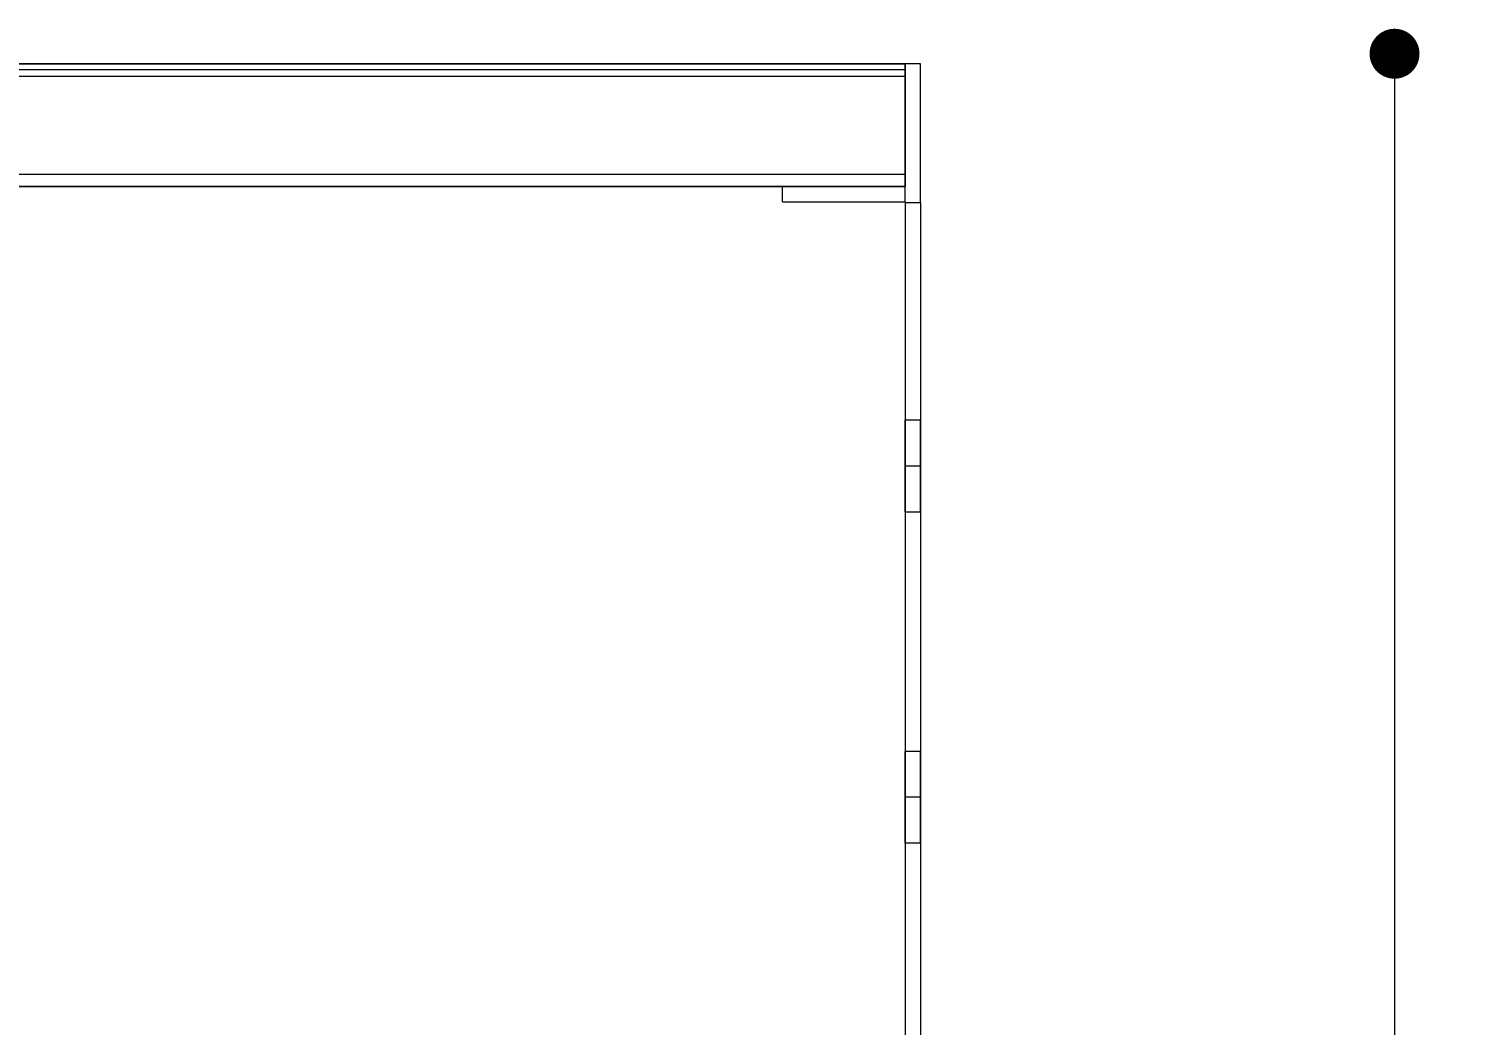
# Model space of a CAD drawing. Header units: millimetres. Extents: x 27531 to 32481, y 14140 to 19587.
# Drawn here: x 29244.5 to 29704.9, y 15505.9 to 15825 of the extents above; entities that cross this region are included whole.
import ezdxf

# ---------------------------------------------------------------- set-up
doc = ezdxf.new("R2010")
doc.units = ezdxf.units.MM
doc.header["$LTSCALE"] = 3
doc.layers.add('Warstwa 1', color=7, linetype='Continuous')
doc.styles.get("Standard").update_dxf_attribs({"font": 'arial.ttf'})
doc.dimstyles.new('MATEUSZ', dxfattribs={"dimtxt": 35, "dimasz": 16, "dimexe": 0.18, "dimexo": 0.0625, "dimgap": 0.09, "dimtad": 0, "dimdec": 0, "dimdsep": 46, "dimtxsty": 'Standard', "dimblk": 'DOT', "dimcen": 0.09, "dimse1": 1, "dimse2": 1, "dimadec": 0, "dimazin": 0, "dimtfac": 1, "dimtdec": 0, "dimtofl": 0, "dimtmove": 0, "dimatfit": 3, "dimfxl": 1, "dimtolj": 1, "dimtzin": 0, "dimlwd": 9, "dimlwe": 9, "dimarcsym": 0})

# ---------------------------------------------------------------- blocks, each defined once
blk = doc.blocks.new('_Dot')
at = {"color": 0, "linetype": 'ByBlock', "lineweight": -2}
blk.add_line((-0.5, 0), (-1, 0), dxfattribs=at)
at = {"color": 0, "linetype": 'ByBlock', "const_width": 0.5}
blk.add_lwpolyline([(-0.25, 0, 1), (0.25, 0, 1)], format="xyb", close=True, dxfattribs=at)
blk = doc.blocks.new('*D25')
at = {"color": 0, "lineweight": 9, "transparency": 16777216}
for p, q in [((29681.93, 15801.01), (29681.93, 15476.54)), ((29681.93, 15053.01), (29681.93, 15399.43))]:
    blk.add_line(p, q, dxfattribs=at)
at = {"layer": 'Defpoints', "color": 0, "transparency": 16777216}
for p in [(29629.81, 15817.01), (29681.93, 15817.01), (29629.81, 15037.01)]:
    blk.add_point(p, dxfattribs=at)
at = {"color": 0, "lineweight": 9, "transparency": 16777216, "xscale": 16, "yscale": 16, "zscale": 16}
for p, rotation in [((29681.93, 15817.01), 90), ((29681.93, 15037.01), 270)]:
    blk.add_blockref('_Dot', p, dxfattribs=dict(at, rotation=rotation))
at = {"color": 0, "transparency": 16777216, "insert": (29681.93, 15437.98), "char_height": 35, "attachment_point": 5, "rotation": 90}
blk.add_mtext('\\A1;780', dxfattribs=at)
blk = doc.blocks.new('ad')
at = {"layer": 'Warstwa 1', "color": 7, "lineweight": 18}
for points in [[(-18972.88, 40176.54), (-17401.8, 40176.54)], [(-18972.88, 40176.54), (-17401.8, 40176.54)], [(-18972.88, 40176.54), (-17401.8, 40176.54)], [(-18972.88, 40176.54), (-17401.8, 40176.54)], [(-18972.88, 40176.54), (-17401.8, 40176.54)], [(-18972.88, 40176.54), (-17401.8, 40176.54)], [(-18972.88, 40176.54), (-17401.8, 40176.54)], [(-18972.88, 40176.54), (-17401.8, 40176.54)], [(-18972.88, 40176.54), (-17401.8, 40176.54)], [(-18972.88, 40176.54), (-17401.8, 40176.54)], [(-18972.88, 40176.54), (-17401.8, 40176.54)], [(-17401.8, 40176.54), (-18972.88, 40176.54)], [(-17401.8, 40176.54), (-18972.88, 40176.54)], [(-17401.8, 40174.57), (-18972.88, 40174.57)], [(-17401.8, 40174.57), (-18972.88, 40174.57)], [(-17401.8, 40137.26), (-17401.8, 40176.54)], [(-17401.8, 40176.54), (-17401.8, 40176.54)], [(-17401.8, 40176.54), (-17401.8, 40176.54)], [(-17401.8, 40176.54), (-17401.8, 40176.54)], [(-17401.8, 40176.54), (-17401.8, 40176.54)], [(-17401.8, 40176.54), (-17401.8, 40176.54)], [(-17401.8, 40176.54), (-17401.8, 40137.26)], [(-17401.8, 40176.54), (-17401.8, 40176.54)], [(-17401.8, 40176.54), (-17401.8, 40176.54)], [(-17401.8, 40176.54), (-17401.8, 40137.26)], [(-17401.8, 40176.54), (-17401.8, 40176.54)], [(-17401.8, 40176.54), (-17401.8, 40137.26)], [(-17401.8, 40176.54), (-17401.8, 40176.54)], [(-17401.8, 40174.57), (-17401.8, 40176.54)], [(-17401.8, 40176.54), (-17401.8, 40176.54)], [(-17401.8, 40137.26), (-17401.8, 40176.54)], [(-17401.8, 40176.54), (-17401.8, 40174.57)], [(-17401.8, 40137.26), (-17401.8, 40174.57)], [(-17401.8, 40174.57), (-17401.8, 40137.26)], [(-17396.89, 40176.54), (-17396.89, 40176.54)], [(-18972.88, 40172.61), (-17401.8, 40172.61)], [(-18972.88, 40172.61), (-17401.8, 40172.61)], [(-18972.88, 40172.61), (-17401.8, 40172.61)], [(-18972.88, 40172.61), (-17401.8, 40172.61)], [(-18972.88, 40172.61), (-17401.8, 40172.61)], [(-18972.88, 40172.61), (-17401.8, 40172.61)], [(-18972.88, 40172.61), (-17401.8, 40172.61)], [(-18972.88, 40172.61), (-17401.8, 40172.61)], [(-18972.88, 40172.61), (-17401.8, 40172.61)], [(-18972.88, 40172.61), (-17401.8, 40172.61)], [(-18972.88, 40172.61), (-17401.8, 40172.61)], [(-17401.8, 40172.61), (-17401.8, 40137.26)], [(-17401.8, 40137.26), (-17401.8, 40172.61)], [(-17401.8, 40172.61), (-17401.8, 40137.26)], [(-17401.8, 40172.61), (-17401.8, 40137.26)], [(-17401.8, 40137.26), (-17401.8, 40172.61)], [(-17401.8, 40137.26), (-17401.8, 40172.61)], [(-17401.8, 40172.61), (-17401.8, 40137.26)], [(-17401.8, 40141.19), (-17401.8, 40172.61)], [(-17401.8, 40172.61), (-17401.8, 40137.26)], [(-17401.8, 40137.26), (-17401.8, 40172.61)], [(-17401.8, 40137.26), (-17401.8, 40172.61)], [(-18972.88, 40141.19), (-17401.8, 40141.19)], [(-18972.88, 40137.26), (-17401.8, 40137.26)], [(-17441.08, 40137.26), (-17401.8, 40137.26)], [(-17441.08, 40132.35), (-17441.08, 40137.26)], [(-17441.08, 40137.26), (-17401.8, 40137.26)], [(-17441.08, 40137.26), (-17441.08, 40137.26)], [(-17441.08, 40132.35), (-17441.08, 40137.26)], [(-17401.8, 40137.26), (-17401.8, 40137.26)], [(-17401.8, 40137.26), (-17401.8, 40137.26)], [(-17401.8, 40137.26), (-17401.8, 40137.26)], [(-17401.8, 40137.26), (-17401.8, 40137.26)], [(-17401.8, 40137.26), (-17401.8, 40137.26)], [(-17401.8, 40137.26), (-17401.8, 40137.26)], [(-17401.8, 40137.26), (-17401.8, 40137.26)], [(-17401.8, 40132.35), (-17401.8, 40137.26)], [(-17401.8, 40137.26), (-17401.8, 40137.26)], [(-17401.8, 40132.35), (-17401.8, 40137.26)], [(-17401.8, 40137.26), (-17401.8, 40137.26)], [(-17401.8, 40137.26), (-17401.8, 40137.26)], [(-17441.08, 40132.35), (-17401.8, 40132.35)], [(-17441.08, 40132.35), (-17441.08, 40132.35)], [(-17441.08, 40132.35), (-17401.8, 40132.35)], [(-17401.8, 40132.35), (-17401.8, 40132.35)], [(-17401.8, 40132.11), (-17396.89, 40132.11)], [(-17401.8, 40132.11), (-17396.89, 40132.11)], [(-17401.8, 40062.45), (-17401.8, 40062.45)], [(-17396.89, 40062.45), (-17401.8, 40062.45)], [(-17396.89, 40062.45), (-17401.8, 40062.45)], [(-17396.89, 40062.45), (-17396.89, 40062.45)], [(-17396.89, 40047.72), (-17401.8, 40047.72)], [(-17396.89, 40047.72), (-17401.8, 40047.72)], [(-17401.8, 40032.99), (-17401.8, 40032.99)], [(-17396.89, 40032.99), (-17401.8, 40032.99)], [(-17396.89, 40032.99), (-17401.8, 40032.99)], [(-17396.89, 40032.99), (-17396.89, 40032.99)], [(-17401.8, 39956.37), (-17401.8, 39956.37)], [(-17396.89, 39956.37), (-17401.8, 39956.37)], [(-17396.89, 39956.37), (-17401.8, 39956.37)], [(-17396.89, 39956.37), (-17396.89, 39956.37)], [(-17396.89, 39941.64), (-17401.8, 39941.64)], [(-17396.89, 39941.64), (-17401.8, 39941.64)], [(-17401.8, 39926.92), (-17401.8, 39926.92)], [(-17396.89, 39926.92), (-17401.8, 39926.92)], [(-17396.89, 39926.92), (-17401.8, 39926.92)], [(-17396.89, 39926.92), (-17396.89, 39926.92)]]:
    blk.add_lwpolyline(points, dxfattribs=at)
for points in [[(-18972.88, 40176.54), (-18449.19, 40176.54), (-17925.49, 40176.54), (-17401.8, 40176.54)], [(-18972.88, 40176.54), (-18449.19, 40176.54), (-17925.49, 40176.54), (-17401.8, 40176.54)], [(-18972.88, 40176.54), (-18449.19, 40176.54), (-17925.49, 40176.54), (-17401.8, 40176.54)], [(-17401.8, 40176.54), (-17925.49, 40176.54), (-18449.19, 40176.54), (-18972.88, 40176.54)], [(-17401.8, 40176.54), (-17925.49, 40176.54), (-18449.19, 40176.54), (-18972.88, 40176.54)], [(-17396.89, 40176.54), (-17398.53, 40176.54), (-17400.17, 40176.54), (-17401.8, 40176.54)], [(-17396.89, 40176.54), (-17398.53, 40176.54), (-17400.17, 40176.54), (-17401.8, 40176.54)], [(-17401.8, 40132.11), (-17401.8, 40146.93), (-17401.8, 40161.76), (-17401.8, 40176.54)], [(-17401.8, 40132.11), (-17401.8, 40146.93), (-17401.8, 40161.77), (-17401.8, 40176.54)], [(-17396.89, 40132.11), (-17396.89, 40146.93), (-17396.89, 40161.77), (-17396.89, 40176.54)], [(-17396.89, 40132.11), (-17396.89, 40146.93), (-17396.89, 40161.76), (-17396.89, 40176.54)], [(-18972.88, 40137.26), (-18449.19, 40137.26), (-17925.49, 40137.26), (-17401.8, 40137.26)], [(-18972.88, 40137.26), (-18449.19, 40137.26), (-17925.49, 40137.26), (-17401.8, 40137.26)], [(-18972.88, 40137.26), (-18449.19, 40137.26), (-17925.49, 40137.26), (-17401.8, 40137.26)], [(-18972.88, 40137.26), (-18449.19, 40137.26), (-17925.49, 40137.26), (-17401.8, 40137.26)], [(-18972.88, 40137.26), (-18449.19, 40137.26), (-17925.49, 40137.26), (-17401.8, 40137.26)], [(-18972.88, 40137.26), (-18449.19, 40137.26), (-17925.49, 40137.26), (-17401.8, 40137.26)], [(-18972.88, 40137.26), (-18449.19, 40137.26), (-17925.49, 40137.26), (-17401.8, 40137.26)], [(-18972.88, 40137.26), (-18449.19, 40137.26), (-17925.49, 40137.26), (-17401.8, 40137.26)], [(-18972.88, 40137.26), (-18449.19, 40137.26), (-17925.49, 40137.26), (-17401.8, 40137.26)], [(-18972.88, 40137.26), (-18449.19, 40137.26), (-17925.49, 40137.26), (-17401.8, 40137.26)], [(-18972.88, 40137.26), (-18449.19, 40137.26), (-17925.49, 40137.26), (-17401.8, 40137.26)], [(-18972.88, 40137.26), (-18449.19, 40137.26), (-17925.49, 40137.26), (-17401.8, 40137.26)], [(-18972.88, 40137.26), (-18449.19, 40137.26), (-17925.49, 40137.26), (-17401.8, 40137.26)], [(-17401.8, 40137.26), (-17925.49, 40137.26), (-18449.19, 40137.26), (-18972.88, 40137.26)], [(-17401.8, 40137.26), (-17925.49, 40137.26), (-18449.19, 40137.26), (-18972.88, 40137.26)], [(-17401.8, 40137.26), (-17925.49, 40137.26), (-18449.19, 40137.26), (-18972.88, 40137.26)], [(-17401.8, 40137.26), (-17925.49, 40137.26), (-18449.19, 40137.26), (-18972.88, 40137.26)]]:
    blk.add_open_spline(points, degree=3, dxfattribs=at)
for points, knots in [([(-17401.8, 40176.54), (-17401.8, 40176.54), (-17401.8, 40176.45), (-17401.8, 40176.3), (-17401.8, 40176.16), (-17401.8, 40175.92), (-17401.8, 40175.64), (-17401.8, 40175.36), (-17401.8, 40175.03), (-17401.8, 40174.65), (-17401.8, 40174.27), (-17401.8, 40173.88), (-17401.8, 40173.45), (-17401.8, 40173.16), (-17401.8, 40172.9), (-17401.8, 40172.61)], [0, 0, 0, 0, 1, 1, 1, 2, 2, 2, 3, 3, 3, 4, 4, 4, 5, 5, 5, 5]), ([(-17401.8, 40176.54), (-17401.8, 40176.54), (-17401.8, 40176.45), (-17401.8, 40176.3), (-17401.8, 40176.16), (-17401.8, 40175.92), (-17401.8, 40175.64), (-17401.8, 40175.36), (-17401.8, 40175.03), (-17401.8, 40174.65), (-17401.8, 40174.27), (-17401.8, 40173.88), (-17401.8, 40173.45), (-17401.8, 40173.16), (-17401.8, 40172.9), (-17401.8, 40172.61)], [0, 0, 0, 0, 1, 1, 1, 2, 2, 2, 3, 3, 3, 4, 4, 4, 5, 5, 5, 5]), ([(-17401.8, 40172.61), (-17401.8, 40173.04), (-17401.8, 40173.54), (-17401.8, 40173.95), (-17401.8, 40174.36), (-17401.8, 40174.77), (-17401.8, 40175.11), (-17401.8, 40175.45), (-17401.8, 40175.74), (-17401.8, 40175.97), (-17401.8, 40176.2), (-17401.8, 40176.35), (-17401.8, 40176.45), (-17401.8, 40176.51), (-17401.8, 40176.54), (-17401.8, 40176.54)], [0, 0, 0, 0, 1, 1, 1, 2, 2, 2, 3, 3, 3, 4, 4, 4, 5, 5, 5, 5]), ([(-17401.8, 40176.54), (-17401.8, 40176.54), (-17401.8, 40176.45), (-17401.8, 40176.3), (-17401.8, 40176.16), (-17401.8, 40175.92), (-17401.8, 40175.64), (-17401.8, 40175.36), (-17401.8, 40175.03), (-17401.8, 40174.65), (-17401.8, 40174.27), (-17401.8, 40173.88), (-17401.8, 40173.45), (-17401.8, 40173.16), (-17401.8, 40172.9), (-17401.8, 40172.61)], [0, 0, 0, 0, 1, 1, 1, 2, 2, 2, 3, 3, 3, 4, 4, 4, 5, 5, 5, 5]), ([(-17401.8, 40172.61), (-17401.8, 40173.04), (-17401.8, 40173.54), (-17401.8, 40173.95), (-17401.8, 40174.36), (-17401.8, 40174.77), (-17401.8, 40175.11), (-17401.8, 40175.45), (-17401.8, 40175.74), (-17401.8, 40175.97), (-17401.8, 40176.2), (-17401.8, 40176.35), (-17401.8, 40176.45), (-17401.8, 40176.51), (-17401.8, 40176.54), (-17401.8, 40176.54)], [0, 0, 0, 0, 1, 1, 1, 2, 2, 2, 3, 3, 3, 4, 4, 4, 5, 5, 5, 5]), ([(-17401.8, 40172.61), (-17401.8, 40173.04), (-17401.8, 40173.54), (-17401.8, 40173.95), (-17401.8, 40174.36), (-17401.8, 40174.77), (-17401.8, 40175.11), (-17401.8, 40175.45), (-17401.8, 40175.74), (-17401.8, 40175.97), (-17401.8, 40176.2), (-17401.8, 40176.35), (-17401.8, 40176.45), (-17401.8, 40176.51), (-17401.8, 40176.54), (-17401.8, 40176.54)], [0, 0, 0, 0, 1, 1, 1, 2, 2, 2, 3, 3, 3, 4, 4, 4, 5, 5, 5, 5]), ([(-17401.8, 40176.54), (-17401.8, 40176.54), (-17401.8, 40176.45), (-17401.8, 40176.3), (-17401.8, 40176.16), (-17401.8, 40175.92), (-17401.8, 40175.64), (-17401.8, 40175.36), (-17401.8, 40175.03), (-17401.8, 40174.65), (-17401.8, 40174.27), (-17401.8, 40173.88), (-17401.8, 40173.45), (-17401.8, 40173.16), (-17401.8, 40172.9), (-17401.8, 40172.61)], [0, 0, 0, 0, 1, 1, 1, 2, 2, 2, 3, 3, 3, 4, 4, 4, 5, 5, 5, 5]), ([(-17401.8, 40172.61), (-17401.8, 40173.04), (-17401.8, 40173.54), (-17401.8, 40173.95), (-17401.8, 40174.36), (-17401.8, 40174.77), (-17401.8, 40175.11), (-17401.8, 40175.45), (-17401.8, 40175.74), (-17401.8, 40175.97), (-17401.8, 40176.2), (-17401.8, 40176.35), (-17401.8, 40176.45), (-17401.8, 40176.51), (-17401.8, 40176.54), (-17401.8, 40176.54)], [0, 0, 0, 0, 1, 1, 1, 2, 2, 2, 3, 3, 3, 4, 4, 4, 5, 5, 5, 5]), ([(-17401.8, 40172.61), (-17401.8, 40173.04), (-17401.8, 40173.54), (-17401.8, 40173.95), (-17401.8, 40174.36), (-17401.8, 40174.77), (-17401.8, 40175.11), (-17401.8, 40175.45), (-17401.8, 40175.74), (-17401.8, 40175.97), (-17401.8, 40176.2), (-17401.8, 40176.35), (-17401.8, 40176.45), (-17401.8, 40176.51), (-17401.8, 40176.54), (-17401.8, 40176.54)], [0, 0, 0, 0, 1, 1, 1, 2, 2, 2, 3, 3, 3, 4, 4, 4, 5, 5, 5, 5]), ([(-17401.8, 40176.54), (-17401.8, 40176.54), (-17401.8, 40176.45), (-17401.8, 40176.3), (-17401.8, 40176.16), (-17401.8, 40175.92), (-17401.8, 40175.64), (-17401.8, 40175.36), (-17401.8, 40175.03), (-17401.8, 40174.65), (-17401.8, 40174.27), (-17401.8, 40173.88), (-17401.8, 40173.45), (-17401.8, 40173.16), (-17401.8, 40172.9), (-17401.8, 40172.61)], [0, 0, 0, 0, 1, 1, 1, 2, 2, 2, 3, 3, 3, 4, 4, 4, 5, 5, 5, 5]), ([(-17401.8, 40172.61), (-17401.8, 40173.04), (-17401.8, 40173.54), (-17401.8, 40173.95), (-17401.8, 40174.36), (-17401.8, 40174.77), (-17401.8, 40175.11), (-17401.8, 40175.45), (-17401.8, 40175.74), (-17401.8, 40175.97), (-17401.8, 40176.2), (-17401.8, 40176.35), (-17401.8, 40176.45), (-17401.8, 40176.51), (-17401.8, 40176.54), (-17401.8, 40176.54)], [0, 0, 0, 0, 1, 1, 1, 2, 2, 2, 3, 3, 3, 4, 4, 4, 5, 5, 5, 5]), ([(-17401.8, 40137.26), (-17401.8, 40137.26), (-17401.8, 40137.35), (-17401.8, 40137.5), (-17401.8, 40137.64), (-17401.8, 40137.88), (-17401.8, 40138.16), (-17401.8, 40138.44), (-17401.8, 40138.77), (-17401.8, 40139.15), (-17401.8, 40139.53), (-17401.8, 40139.92), (-17401.8, 40140.35), (-17401.8, 40140.64), (-17401.8, 40140.9), (-17401.8, 40141.19)], [0, 0, 0, 0, 1, 1, 1, 2, 2, 2, 3, 3, 3, 4, 4, 4, 5, 5, 5, 5]), ([(-17401.8, 40132.11), (-17401.8, 40027.75), (-17401.8, 39923.39), (-17401.8, 39819.03), (-17401.8, 39749.45), (-17401.8, 39679.89), (-17401.8, 39610.31), (-17401.8, 39542.14), (-17401.8, 39473.99), (-17401.8, 39405.82)], [0, 0, 0, 0, 1, 1, 1, 2, 2, 2, 3, 3, 3, 3]), ([(-17401.8, 40132.11), (-17401.8, 40055.92), (-17401.8, 39979.74), (-17401.8, 39903.56), (-17401.8, 39827.36), (-17401.8, 39751.18), (-17401.8, 39674.98), (-17401.8, 39598.25), (-17401.8, 39521.59), (-17401.8, 39444.86)], [0, 0, 0, 0, 1, 1, 1, 2, 2, 2, 3, 3, 3, 3]), ([(-17396.89, 40132.11), (-17396.89, 40027.75), (-17396.89, 39923.39), (-17396.89, 39819.03), (-17396.89, 39749.45), (-17396.89, 39679.89), (-17396.89, 39610.31), (-17396.89, 39542.14), (-17396.89, 39473.99), (-17396.89, 39405.82)], [0, 0, 0, 0, 1, 1, 1, 2, 2, 2, 3, 3, 3, 3]), ([(-17396.89, 40132.11), (-17396.89, 40055.92), (-17396.89, 39979.74), (-17396.89, 39903.56), (-17396.89, 39827.36), (-17396.89, 39751.18), (-17396.89, 39674.98), (-17396.89, 39598.25), (-17396.89, 39521.59), (-17396.89, 39444.86)], [0, 0, 0, 0, 1, 1, 1, 2, 2, 2, 3, 3, 3, 3]), ([(-17401.8, 40062.45), (-17401.8, 40062.45), (-17401.8, 40062.29), (-17401.8, 40061.99), (-17401.8, 40061.69), (-17401.8, 40061.24), (-17401.8, 40060.66), (-17401.8, 40060.09), (-17401.8, 40059.38), (-17401.8, 40058.57), (-17401.8, 40057.77), (-17401.8, 40056.84), (-17401.8, 40055.85), (-17401.8, 40054.87), (-17401.8, 40053.78), (-17401.8, 40052.67), (-17401.8, 40051.57), (-17401.8, 40050.39), (-17401.8, 40049.23), (-17401.8, 40048.73), (-17401.8, 40048.22), (-17401.8, 40047.72)], [0, 0, 0, 0, 1, 1, 1, 2, 2, 2, 3, 3, 3, 4, 4, 4, 5, 5, 5, 6, 6, 6, 7, 7, 7, 7]), ([(-17401.8, 40047.72), (-17401.8, 40048.95), (-17401.8, 40050.16), (-17401.8, 40051.36), (-17401.8, 40052.54), (-17401.8, 40053.67), (-17401.8, 40054.74), (-17401.8, 40055.81), (-17401.8, 40056.79), (-17401.8, 40057.68), (-17401.8, 40058.56), (-17401.8, 40059.34), (-17401.8, 40060), (-17401.8, 40060.66), (-17401.8, 40061.19), (-17401.8, 40061.59), (-17401.8, 40061.99), (-17401.8, 40062.25), (-17401.8, 40062.37), (-17401.8, 40062.42), (-17401.8, 40062.45), (-17401.8, 40062.45)], [0, 0, 0, 0, 1, 1, 1, 2, 2, 2, 3, 3, 3, 4, 4, 4, 5, 5, 5, 6, 6, 6, 7, 7, 7, 7]), ([(-17396.89, 40062.45), (-17396.89, 40062.45), (-17396.89, 40062.29), (-17396.89, 40061.99), (-17396.89, 40061.69), (-17396.89, 40061.24), (-17396.89, 40060.66), (-17396.89, 40060.09), (-17396.89, 40059.38), (-17396.89, 40058.57), (-17396.89, 40057.77), (-17396.89, 40056.84), (-17396.89, 40055.85), (-17396.89, 40054.87), (-17396.89, 40053.78), (-17396.89, 40052.67), (-17396.89, 40051.57), (-17396.89, 40050.39), (-17396.89, 40049.23), (-17396.89, 40048.73), (-17396.89, 40048.22), (-17396.89, 40047.72)], [0, 0, 0, 0, 1, 1, 1, 2, 2, 2, 3, 3, 3, 4, 4, 4, 5, 5, 5, 6, 6, 6, 7, 7, 7, 7]), ([(-17396.89, 40047.72), (-17396.89, 40048.95), (-17396.89, 40050.16), (-17396.89, 40051.36), (-17396.89, 40052.54), (-17396.89, 40053.67), (-17396.89, 40054.74), (-17396.89, 40055.81), (-17396.89, 40056.79), (-17396.89, 40057.68), (-17396.89, 40058.56), (-17396.89, 40059.34), (-17396.89, 40060), (-17396.89, 40060.66), (-17396.89, 40061.19), (-17396.89, 40061.59), (-17396.89, 40061.99), (-17396.89, 40062.25), (-17396.89, 40062.37), (-17396.89, 40062.42), (-17396.89, 40062.45), (-17396.89, 40062.45)], [0, 0, 0, 0, 1, 1, 1, 2, 2, 2, 3, 3, 3, 4, 4, 4, 5, 5, 5, 6, 6, 6, 7, 7, 7, 7]), ([(-17401.8, 40047.72), (-17401.8, 40046.5), (-17401.8, 40045.26), (-17401.8, 40044.08), (-17401.8, 40042.9), (-17401.8, 40041.76), (-17401.8, 40040.69), (-17401.8, 40039.63), (-17401.8, 40038.65), (-17401.8, 40037.76), (-17401.8, 40036.87), (-17401.8, 40036.1), (-17401.8, 40035.44), (-17401.8, 40034.77), (-17401.8, 40034.25), (-17401.8, 40033.85), (-17401.8, 40033.45), (-17401.8, 40033.19), (-17401.8, 40033.07), (-17401.8, 40033.01), (-17401.8, 40032.99), (-17401.8, 40032.99)], [0, 0, 0, 0, 1, 1, 1, 2, 2, 2, 3, 3, 3, 4, 4, 4, 5, 5, 5, 6, 6, 6, 7, 7, 7, 7]), ([(-17401.8, 40032.99), (-17401.8, 40032.99), (-17401.8, 40033.15), (-17401.8, 40033.45), (-17401.8, 40033.74), (-17401.8, 40034.2), (-17401.8, 40034.77), (-17401.8, 40035.34), (-17401.8, 40036.07), (-17401.8, 40036.87), (-17401.8, 40037.67), (-17401.8, 40038.61), (-17401.8, 40039.59), (-17401.8, 40040.58), (-17401.8, 40041.66), (-17401.8, 40042.78), (-17401.8, 40043.88), (-17401.8, 40045.05), (-17401.8, 40046.22), (-17401.8, 40046.72), (-17401.8, 40047.22), (-17401.8, 40047.72)], [0, 0, 0, 0, 1, 1, 1, 2, 2, 2, 3, 3, 3, 4, 4, 4, 5, 5, 5, 6, 6, 6, 7, 7, 7, 7]), ([(-17396.89, 40047.72), (-17396.89, 40046.5), (-17396.89, 40045.26), (-17396.89, 40044.08), (-17396.89, 40042.9), (-17396.89, 40041.76), (-17396.89, 40040.69), (-17396.89, 40039.63), (-17396.89, 40038.65), (-17396.89, 40037.76), (-17396.89, 40036.87), (-17396.89, 40036.1), (-17396.89, 40035.44), (-17396.89, 40034.77), (-17396.89, 40034.25), (-17396.89, 40033.85), (-17396.89, 40033.45), (-17396.89, 40033.19), (-17396.89, 40033.07), (-17396.89, 40033.01), (-17396.89, 40032.99), (-17396.89, 40032.99)], [0, 0, 0, 0, 1, 1, 1, 2, 2, 2, 3, 3, 3, 4, 4, 4, 5, 5, 5, 6, 6, 6, 7, 7, 7, 7]), ([(-17396.89, 40032.99), (-17396.89, 40032.99), (-17396.89, 40033.15), (-17396.89, 40033.45), (-17396.89, 40033.74), (-17396.89, 40034.2), (-17396.89, 40034.77), (-17396.89, 40035.34), (-17396.89, 40036.07), (-17396.89, 40036.87), (-17396.89, 40037.67), (-17396.89, 40038.61), (-17396.89, 40039.59), (-17396.89, 40040.58), (-17396.89, 40041.66), (-17396.89, 40042.78), (-17396.89, 40043.88), (-17396.89, 40045.05), (-17396.89, 40046.22), (-17396.89, 40046.72), (-17396.89, 40047.22), (-17396.89, 40047.72)], [0, 0, 0, 0, 1, 1, 1, 2, 2, 2, 3, 3, 3, 4, 4, 4, 5, 5, 5, 6, 6, 6, 7, 7, 7, 7]), ([(-17401.8, 39956.37), (-17401.8, 39956.37), (-17401.8, 39956.22), (-17401.8, 39955.92), (-17401.8, 39955.62), (-17401.8, 39955.16), (-17401.8, 39954.59), (-17401.8, 39954.03), (-17401.8, 39953.3), (-17401.8, 39952.5), (-17401.8, 39951.7), (-17401.8, 39950.75), (-17401.8, 39949.78), (-17401.8, 39948.8), (-17401.8, 39947.7), (-17401.8, 39946.6), (-17401.8, 39945.5), (-17401.8, 39944.32), (-17401.8, 39943.16), (-17401.8, 39942.66), (-17401.8, 39942.15), (-17401.8, 39941.64)], [0, 0, 0, 0, 1, 1, 1, 2, 2, 2, 3, 3, 3, 4, 4, 4, 5, 5, 5, 6, 6, 6, 7, 7, 7, 7]), ([(-17401.8, 39941.64), (-17401.8, 39942.9), (-17401.8, 39944.07), (-17401.8, 39945.28), (-17401.8, 39946.49), (-17401.8, 39947.58), (-17401.8, 39948.67), (-17401.8, 39949.75), (-17401.8, 39950.7), (-17401.8, 39951.61), (-17401.8, 39952.5), (-17401.8, 39953.26), (-17401.8, 39953.93), (-17401.8, 39954.59), (-17401.8, 39955.12), (-17401.8, 39955.52), (-17401.8, 39955.91), (-17401.8, 39956.18), (-17401.8, 39956.3), (-17401.8, 39956.35), (-17401.8, 39956.37), (-17401.8, 39956.37)], [0, 0, 0, 0, 1, 1, 1, 2, 2, 2, 3, 3, 3, 4, 4, 4, 5, 5, 5, 6, 6, 6, 7, 7, 7, 7]), ([(-17396.89, 39956.37), (-17396.89, 39956.37), (-17396.89, 39956.22), (-17396.89, 39955.92), (-17396.89, 39955.62), (-17396.89, 39955.16), (-17396.89, 39954.59), (-17396.89, 39954.03), (-17396.89, 39953.3), (-17396.89, 39952.5), (-17396.89, 39951.7), (-17396.89, 39950.75), (-17396.89, 39949.78), (-17396.89, 39948.8), (-17396.89, 39947.7), (-17396.89, 39946.6), (-17396.89, 39945.5), (-17396.89, 39944.32), (-17396.89, 39943.16), (-17396.89, 39942.66), (-17396.89, 39942.15), (-17396.89, 39941.64)], [0, 0, 0, 0, 1, 1, 1, 2, 2, 2, 3, 3, 3, 4, 4, 4, 5, 5, 5, 6, 6, 6, 7, 7, 7, 7]), ([(-17396.89, 39941.64), (-17396.89, 39942.9), (-17396.89, 39944.07), (-17396.89, 39945.28), (-17396.89, 39946.49), (-17396.89, 39947.58), (-17396.89, 39948.67), (-17396.89, 39949.75), (-17396.89, 39950.7), (-17396.89, 39951.61), (-17396.89, 39952.5), (-17396.89, 39953.26), (-17396.89, 39953.93), (-17396.89, 39954.59), (-17396.89, 39955.12), (-17396.89, 39955.52), (-17396.89, 39955.91), (-17396.89, 39956.18), (-17396.89, 39956.3), (-17396.89, 39956.35), (-17396.89, 39956.37), (-17396.89, 39956.37)], [0, 0, 0, 0, 1, 1, 1, 2, 2, 2, 3, 3, 3, 4, 4, 4, 5, 5, 5, 6, 6, 6, 7, 7, 7, 7]), ([(-17401.8, 39941.64), (-17401.8, 39940.42), (-17401.8, 39939.2), (-17401.8, 39938.01), (-17401.8, 39936.81), (-17401.8, 39935.7), (-17401.8, 39934.62), (-17401.8, 39933.54), (-17401.8, 39932.59), (-17401.8, 39931.69), (-17401.8, 39930.79), (-17401.8, 39930.03), (-17401.8, 39929.36), (-17401.8, 39928.7), (-17401.8, 39928.18), (-17401.8, 39927.77), (-17401.8, 39927.38), (-17401.8, 39927.12), (-17401.8, 39926.99), (-17401.8, 39926.94), (-17401.8, 39926.92), (-17401.8, 39926.92)], [0, 0, 0, 0, 1, 1, 1, 2, 2, 2, 3, 3, 3, 4, 4, 4, 5, 5, 5, 6, 6, 6, 7, 7, 7, 7]), ([(-17401.8, 39926.92), (-17401.8, 39926.92), (-17401.8, 39927.08), (-17401.8, 39927.37), (-17401.8, 39927.67), (-17401.8, 39928.14), (-17401.8, 39928.7), (-17401.8, 39929.26), (-17401.8, 39930), (-17401.8, 39930.8), (-17401.8, 39931.59), (-17401.8, 39932.55), (-17401.8, 39933.52), (-17401.8, 39934.5), (-17401.8, 39935.59), (-17401.8, 39936.7), (-17401.8, 39937.82), (-17401.8, 39938.97), (-17401.8, 39940.15), (-17401.8, 39940.65), (-17401.8, 39941.14), (-17401.8, 39941.64)], [0, 0, 0, 0, 1, 1, 1, 2, 2, 2, 3, 3, 3, 4, 4, 4, 5, 5, 5, 6, 6, 6, 7, 7, 7, 7]), ([(-17396.89, 39941.64), (-17396.89, 39940.42), (-17396.89, 39939.2), (-17396.89, 39938.01), (-17396.89, 39936.81), (-17396.89, 39935.7), (-17396.89, 39934.62), (-17396.89, 39933.54), (-17396.89, 39932.59), (-17396.89, 39931.69), (-17396.89, 39930.79), (-17396.89, 39930.03), (-17396.89, 39929.36), (-17396.89, 39928.7), (-17396.89, 39928.18), (-17396.89, 39927.77), (-17396.89, 39927.38), (-17396.89, 39927.12), (-17396.89, 39926.99), (-17396.89, 39926.94), (-17396.89, 39926.92), (-17396.89, 39926.92)], [0, 0, 0, 0, 1, 1, 1, 2, 2, 2, 3, 3, 3, 4, 4, 4, 5, 5, 5, 6, 6, 6, 7, 7, 7, 7]), ([(-17396.89, 39926.92), (-17396.89, 39926.92), (-17396.89, 39927.08), (-17396.89, 39927.37), (-17396.89, 39927.67), (-17396.89, 39928.14), (-17396.89, 39928.7), (-17396.89, 39929.26), (-17396.89, 39930), (-17396.89, 39930.8), (-17396.89, 39931.59), (-17396.89, 39932.55), (-17396.89, 39933.52), (-17396.89, 39934.5), (-17396.89, 39935.59), (-17396.89, 39936.7), (-17396.89, 39937.82), (-17396.89, 39938.97), (-17396.89, 39940.15), (-17396.89, 39940.65), (-17396.89, 39941.14), (-17396.89, 39941.64)], [0, 0, 0, 0, 1, 1, 1, 2, 2, 2, 3, 3, 3, 4, 4, 4, 5, 5, 5, 6, 6, 6, 7, 7, 7, 7])]:
    blk.add_open_spline(points, degree=3, knots=knots, dxfattribs=at)

msp = doc.modelspace()

# ---------------------------------------------------------------- block references
msp.add_blockref('ad', (46926.97, -24362.75))

# ---------------------------------------------------------------- dimensions: what is measured, and where the dimension line sits
dim = msp.add_linear_dim(base=(29681.93, 15817.01), p1=(29629.81, 15037.01), p2=(29629.81, 15817.01), angle=90, dimstyle='MATEUSZ')
dim.commit()
dim.dimension.update_dxf_attribs({"geometry": '*D25', "text_midpoint": (29681.93, 15437.98), "dimtype": 160})

doc.saveas('drawing.dxf')
